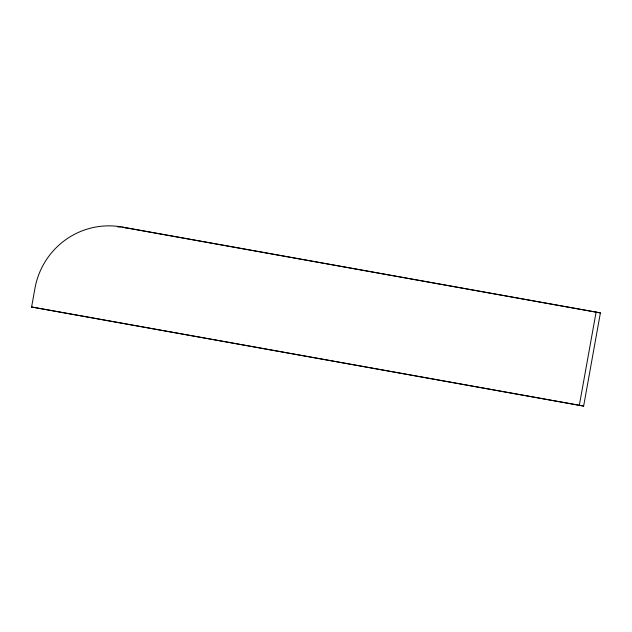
<?xml version="1.0" encoding="UTF-8"?>
<svg xmlns="http://www.w3.org/2000/svg" width="632" height="632" viewBox="0 0 632 632"><rect width="100%" height="100%" fill="white"/><g stroke="black" fill="none" stroke-linecap="round" stroke-linejoin="round"><path stroke-width="0.95" d="M31.6 306.994L34.95 288.358A75.737 74.695 -78.6 0 1 121.889 227.007L600.4 312.911L583.636 406.076L31.6 306.994L583.636 406.076M579.346 405.215L596.11 312.042M123.28 227.409A75.737 74.695 -78.6 0 1 126.179 227.868L600.4 312.911M121.889 227.007L126.179 227.868M117.441 226.833A75.737 74.695 -78.6 0 1 120.364 227.062"/></g></svg>
